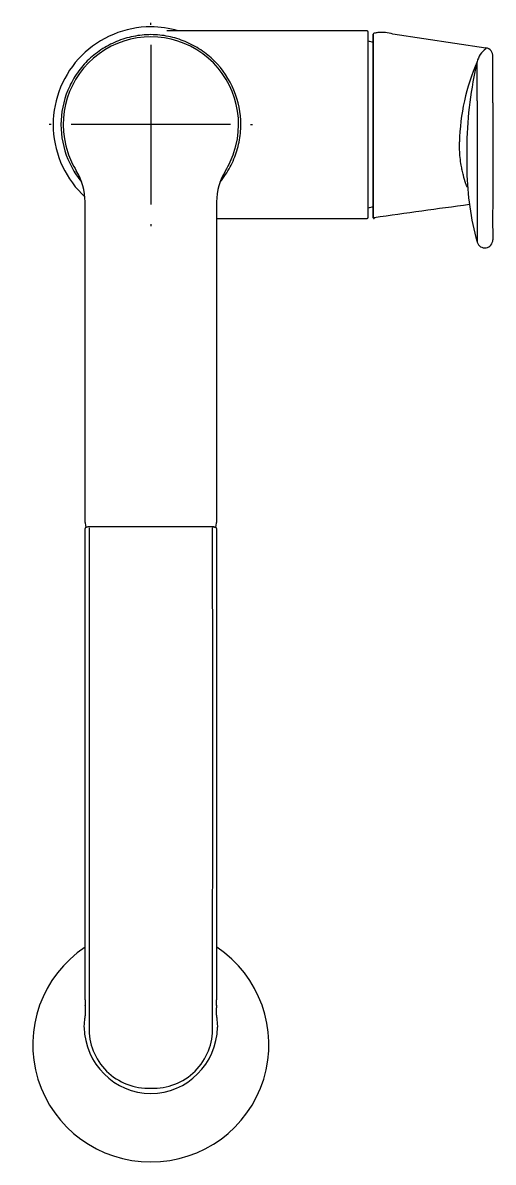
# Model space of a CAD drawing. Header units: millimetres. Extents: x 1617 to 5774, y 11446 to 13973.
# Drawn here: x 4331.4 to 4449.3, y 13022.7 to 13308.1 of the extents above; entities that cross this region are included whole.
import ezdxf
from ezdxf.lldxf.tags import DXFTag

# ---------------------------------------------------------------- set-up
doc = ezdxf.new("R2010")
doc.units = ezdxf.units.MM
doc.layers.get('0').update_dxf_attribs({"color": 250})
tags = doc.linetypes.add('CENTER2', pattern=[28.575, 19.05, -3.175, 3.175, -3.175]).pattern_tags.tags
tags[10:11] = [DXFTag(74, 4), DXFTag(75, 0), DXFTag(340, '0'), DXFTag(46, 0.0), DXFTag(50, 0.0), DXFTag(44, 0.0), DXFTag(45, 0.0)]
tags[8:9] = [DXFTag(74, 4), DXFTag(75, 0), DXFTag(340, '0'), DXFTag(46, 0.0), DXFTag(50, 0.0), DXFTag(44, 0.0), DXFTag(45, 0.0)]
tags[6:7] = [DXFTag(74, 4), DXFTag(75, 0), DXFTag(340, '0'), DXFTag(46, 0.0), DXFTag(50, 0.0), DXFTag(44, 0.0), DXFTag(45, 0.0)]
tags[4:5] = [DXFTag(74, 4), DXFTag(75, 0), DXFTag(340, '0'), DXFTag(46, 0.0), DXFTag(50, 0.0), DXFTag(44, 0.0), DXFTag(45, 0.0)]

# ---------------------------------------------------------------- blocks, each defined once
blk = doc.blocks.new('12')
at = {"linetype": 'CENTER2'}
for p, q in [((4363.54, 13307.65), (4363.54, 13308.13)), ((4363.54, 13302.65), (4363.54, 13262.65)), ((4338.54, 13282.65), (4338.06, 13282.65)), ((4383.54, 13282.65), (4343.54, 13282.65)), ((4388.54, 13282.65), (4389.02, 13282.65)), ((4363.54, 13257.65), (4363.54, 13257.17))]:
    blk.add_line(p, q, dxfattribs=at)
at = {"linetype": 'Continuous'}
for p, q in [((4417.74, 13306.11), (4369.36, 13306.11)), ((4418.04, 13259.42), (4418.04, 13305.81)), ((4419.28, 13305.29), (4419.28, 13303.82)), ((4447.52, 13301.77), (4424.2, 13305.31)), ((4445.32, 13288.61), (4445.32, 13298.35)), ((4449.23, 13288.04), (4449.23, 13299.64)), ((4442.73, 13277.93), (4442.73, 13271.02)), ((4442.73, 13277.15), (4442.73, 13274.08)), ((4442.74, 13270.89), (4442.74, 13270.46)), ((4347.06, 13182.95), (4347.06, 13263.28)), ((4380.02, 13263.28), (4380.02, 13182.95)), ((4380.02, 13259.12), (4417.74, 13259.12)), ((4419.28, 13260.9), (4419.28, 13259.42)), ((4347.07, 13063.39), (4347.07, 13181.46)), ((4363.54, 13181.86), (4363.54, 13181.85)), ((4365.04, 13181.87), (4365.04, 13181.86)), ((4348.06, 13063.51), (4348.07, 13058.51)), ((4379.01, 13058.51), (4379.01, 13063.51)), ((4346.82, 13056.49), (4346.99, 13058.55)), ((4348.07, 13058.51), (4348.07, 13056.6)), ((4379.01, 13056.6), (4379.01, 13058.51)), ((4380.08, 13058.55), (4380.26, 13056.49))]:
    blk.add_line(p, q, dxfattribs=at)
for centre, radius, start, end in [((4363.54, 13282.65), 21.98, 341.3637, 198.6363), ((4417.74, 13305.81), 0.3, 359.9667, 89.1746), ((4419.51, 13305.29), 0.226, 96.0339, 179.3508), ((4421.6, 13296.36), 9.38, 97.3448, 102.5922), ((4412.54, 13282.62), 21.6, 71.7909, 75.1973), ((4450.37, 13297.27), 5.17, 123.4414, 167.9662), ((4447.21, 13299.87), 2.03, 353.8845, 81.7108), ((4493.82, 13277.09), 52.96, 156.326, 178.6947), ((4538.76, 13276.15), 96.05, 166.6337, 178.936), ((4364.03, 13282.85), 22.51, 198.7093, 211.5919), ((4363.04, 13282.85), 22.51, 328.4098, 341.2907), ((4332.22, 13263.28), 14.84, 359.995, 31.5995), ((4394.86, 13263.28), 14.84, 148.4016, 180.0057), ((4504.98, 13271.19), 62.24, 180.152, 180.6698), ((4511.52, 13271.95), 68.79, 180.7752, 195.7831), ((4412.54, 13282.62), 21.6, 284.8009, 288.2039), ((4880.26, 10005.04), 3286.71, 97.63865, 98.0586), ((4579.76, 13259.08), 130.58, 178.3773, 181.7047), ((4417.74, 13259.42), 0.3, 271.09, 0.0694), ((4419.48, 13259.28), 0.197, 177.0992, 279.5992), ((10451.62, 13282.18), 6032.16, 180.217399, 180.219329), ((4415.96, 13269.87), 11.21, 288.7291, 289.8383), ((4447.23, 13253.74), 2, 196.904, 1.5283), ((4348.06, 13182.95), 1, 180, 188.2947), ((4363.58, 4939.64), 8242.21, 90.00025, 90.107845), ((-55333.53, 13125.45), 59712.57, 359.9405665, 0.0538599), ((4379.02, 13182.95), 1, 351.7053, 0), ((4363.29, 13052.15), 29.33, 123.6412, 270.4905), ((4363.79, 13052.15), 29.33, 269.503, 56.3555), ((4363.49, 13054.94), 17.86, 156.6396, 157.0297), ((4365.9, 13062.89), 18.81, 178.4032, 182.8325), ((4360.87, 13062.91), 19.12, 357.1245, 1.5093), ((4363.76, 13056.83), 16.94, 181.1594, 269.2393), ((4362.84, 13056.03), 14.78, 177.7857, 272.7007), ((4364.21, 13056.05), 14.81, 267.3936, 2.12), ((4363.33, 13056.82), 16.93, 270.7214, 358.8801)]:
    blk.add_arc(centre, radius, start, end, dxfattribs=at)
for centre, major_axis, ratio, start_param, end_param in [((4419.53, 13305.32), (0.043, -0.195), 0.840266, 2.708132, 3.145608), ((4347.37, 13181.46), (-0.298, -0.036), 0.992436, 4.591629, 6.162425), ((4363.54, 13180.23), (13.5, 0), 0.121869, 1.434918, 1.706674), ((4363.54, 13060.05), (-999.56, 0), 0.121869, 4.696907, 4.712391), ((4348.08, 13063.39), (1, 0.001), 0.121066, 2.96159, 3.145722)]:
    blk.add_ellipse(centre, major_axis=major_axis, ratio=ratio, start_param=start_param, end_param=end_param, dxfattribs=at)
for points, degree, knots in [([(4363.54, 13307.12), (4357.14, 13307.12), (4344.34, 13301.82), (4336.39, 13282.62), (4341.82, 13269.5), (4346.68, 13264.84), (4346.91, 13264.62)], 3, [0, 0, 0, 0, 0.25, 0.5, 0.75, 0.7625691, 0.7625691, 0.7625691, 0.7625691]), ([(4380.84, 13268.17), (4381.36, 13268.79), (4381.84, 13269.44), (4383.09, 13271.33), (4383.79, 13272.65), (4384.92, 13275.38), (4385.35, 13276.79), (4385.93, 13279.67), (4386.09, 13281.17), (4386.08, 13288.5), (4383.63, 13294.4), (4378.45, 13299.59), (4377.29, 13300.53), (4374.83, 13302.16), (4373.53, 13302.85), (4370.8, 13303.98), (4369.38, 13304.42), (4366.5, 13305.01), (4365.04, 13305.16), (4362.07, 13305.16), (4360.6, 13305.01), (4357.72, 13304.43), (4356.3, 13303.99), (4353.56, 13302.86), (4352.27, 13302.17), (4349.81, 13300.55), (4348.64, 13299.6), (4346.57, 13297.53), (4345.64, 13296.39), (4344.01, 13293.93), (4343.31, 13292.61), (4341.62, 13288.54), (4340.99, 13285.59), (4340.99, 13282.62)], 3, [0.3891095, 0.3891095, 0.3891095, 0.3891095, 0.40625, 0.40625, 0.4375, 0.4375, 0.46875, 0.46875, 0.5, 0.5, 0.625, 0.625, 0.65625, 0.65625, 0.6875, 0.6875, 0.71875, 0.71875, 0.75, 0.75, 0.78125, 0.78125, 0.8125, 0.8125, 0.84375, 0.84375, 0.875, 0.875, 0.90625, 0.90625, 0.9375, 0.9375, 1, 1, 1, 1]), ([(4369.36, 13306.11), (4369.01, 13306.11), (4368.57, 13306.12), (4368.08, 13306.13), (4367.81, 13306.14), (4367.63, 13306.14), (4367.56, 13306.14), (4367.55, 13306.13), (4367.55, 13306.13)], 3, [0, 0, 0, 0, 0.01109904, 0.01618592, 0.02108627, 0.02587547, 0.03062362, 0.03284387, 0.03284387, 0.03284387, 0.03284387]), ([(4419.28, 13259.28), (4419.28, 13259.28), (4419.28, 13259.31), (4419.28, 13259.47), (4419.28, 13259.72), (4419.28, 13260.5), (4419.28, 13261.02), (4419.28, 13262.31), (4419.28, 13263.09), (4419.28, 13264.84), (4419.28, 13265.82), (4419.28, 13267.99), (4419.28, 13269.18), (4419.28, 13272.91), (4419.28, 13275.71), (4419.28, 13281.44), (4419.28, 13284.44), (4419.28, 13288.72), (4419.28, 13290.14), (4419.28, 13292.85), (4419.28, 13294.14), (4419.28, 13296.59), (4419.28, 13297.75), (4419.28, 13299.86), (4419.28, 13300.81), (4419.28, 13302.51), (4419.28, 13303.25), (4419.28, 13304.46), (4419.28, 13304.94), (4419.28, 13305.29)], 3, [0.036168, 0.036168, 0.036168, 0.036168, 0.0625, 0.0625, 0.125, 0.125, 0.1875, 0.1875, 0.25, 0.25, 0.3125, 0.3125, 0.375, 0.375, 0.5, 0.5, 0.625, 0.625, 0.6875, 0.6875, 0.75, 0.75, 0.8125, 0.8125, 0.875, 0.875, 0.9375, 0.9375, 1, 1, 1, 1]), ([(4419.28, 13303.82), (4419.28, 13303.48), (4419.28, 13303.03), (4419.28, 13301.88), (4419.28, 13301.19), (4419.28, 13299.6), (4419.28, 13298.7), (4419.28, 13296.74), (4419.28, 13295.65), (4419.28, 13293.36), (4419.28, 13292.16), (4419.28, 13289.63), (4419.28, 13288.3), (4419.28, 13285.64), (4419.28, 13284.29), (4419.28, 13281.55), (4419.28, 13280.17), (4419.28, 13276.16), (4419.28, 13273.55), (4419.28, 13270.07), (4419.28, 13268.97), (4419.28, 13266.94), (4419.28, 13266.02), (4419.28, 13264.38), (4419.28, 13263.65), (4419.28, 13262.44), (4419.28, 13261.96), (4419.28, 13261.22), (4419.28, 13260.98), (4419.28, 13260.75), (4419.28, 13260.76), (4419.28, 13260.9)], 3, [0, 0, 0, 0, 0.0625, 0.0625, 0.125, 0.125, 0.1875, 0.1875, 0.25, 0.25, 0.3125, 0.3125, 0.375, 0.375, 0.4375, 0.4375, 0.5, 0.5, 0.625, 0.625, 0.6875, 0.6875, 0.75, 0.75, 0.8125, 0.8125, 0.875, 0.875, 0.9375, 0.9375, 1, 1, 1, 1]), ([(4445.32, 13288.61), (4445.32, 13288.21), (4445.32, 13286.48), (4445.32, 13281.53), (4445.32, 13274.99), (4445.32, 13267.84), (4445.32, 13261.17), (4445.32, 13256.01), (4445.32, 13253.79), (4445.32, 13253.31), (4445.32, 13253.24)], 3, [0, 0, 0, 0, 0.125, 0.25, 0.375, 0.5, 0.625, 0.75, 0.875, 0.913706, 0.913706, 0.913706, 0.913706]), ([(4449.23, 13288.04), (4449.23, 13287.75), (4449.24, 13287.13), (4449.24, 13286.51), (4449.24, 13285.6), (4449.24, 13284.68), (4449.24, 13283.5), (4449.24, 13282.32), (4449.24, 13280.93), (4449.24, 13279.54), (4449.24, 13277.98), (4449.24, 13276.42), (4449.24, 13274.76), (4449.24, 13273.11), (4449.24, 13271.4), (4449.24, 13269.69), (4449.24, 13268.02), (4449.24, 13266.35), (4449.24, 13264.76), (4449.24, 13263.76), (4449.24, 13262.83)], 2, [0, 0, 0, 0.0625, 0.0625, 0.125, 0.125, 0.1875, 0.1875, 0.25, 0.25, 0.3125, 0.3125, 0.375, 0.375, 0.4375, 0.4375, 0.5, 0.5, 0.5625, 0.5625, 0.6015634, 0.6015634, 0.6015634]), ([(4340.99, 13282.62), (4340.99, 13279.64), (4341.61, 13276.71), (4343.32, 13272.6), (4344.01, 13271.3), (4345.24, 13269.44), (4345.69, 13268.83), (4346.17, 13268.25)], 3, [0, 0, 0, 0, 0.0625, 0.0625, 0.09375, 0.09375, 0.1096413, 0.1096413, 0.1096413, 0.1096413]), ([(4442.89, 13266.85), (4442.88, 13266.86), (4442.75, 13267.17), (4442.39, 13268.11), (4441.94, 13269.54), (4441.56, 13271.15), (4441.28, 13272.62), (4441.05, 13274.33), (4440.89, 13276.29), (4440.88, 13277.63), (4440.87, 13278.29)], 3, [0.4331083, 0.4331083, 0.4331083, 0.4331083, 0.437037, 0.4994401, 0.6228296, 0.6875396, 0.7489543, 0.8356764, 0.9191003, 1, 1, 1, 1]), ([(4345.64, 13269.52), (4345.64, 13269.52), (4345.64, 13269.51), (4345.68, 13269.44), (4345.76, 13269.29), (4345.8, 13269.21), (4345.81, 13269.18)], 3, [0.5396633, 0.5396633, 0.5396633, 0.5396633, 0.5569542, 0.6141732, 0.6792465, 0.7263275, 0.7263275, 0.7263275, 0.7263275]), ([(4449.24, 13255.16), (4449.24, 13254.51), (4449.24, 13254.15), (4449.24, 13253.83), (4449.24, 13253.76)], 2, [0.814416, 0.814416, 0.814416, 0.875, 0.875, 0.9286659, 0.9286659, 0.9286659]), ([(4347.07, 13182.8), (4347.08, 13182.76), (4347.11, 13182.56), (4347.16, 13182.2), (4347.25, 13181.86), (4347.28, 13181.75)], 3, [0, 0, 0, 0, 0.0342782, 0.1970226, 0.281591, 0.281591, 0.281591, 0.281591]), ([(4348.06, 13181.85), (4347.93, 13181.85), (4347.72, 13181.84), (4347.42, 13181.79), (4347.23, 13181.7), (4347.12, 13181.59), (4347.1, 13181.52), (4347.09, 13181.49)], 3, [0, 0, 0, 0, 0.28382, 0.537626, 0.777576, 0.892339, 1, 1, 1, 1]), ([(4348.06, 13181.59), (4348.06, 13160.83), (4348.06, 13126.95), (4348.06, 13087.59), (4348.06, 13068.99), (4348.06, 13063.51)], 3, [0, 0, 0, 0, 0.527469, 0.860802, 1, 1, 1, 1]), ([(4379.02, 13181.85), (4379.15, 13181.85), (4379.28, 13181.84), (4379.41, 13181.83), (4379.51, 13181.82), (4379.6, 13181.81), (4379.66, 13181.79), (4379.71, 13181.78), (4379.7, 13181.76)], 2, [0, 0, 0, 0.25, 0.25, 0.5, 0.5, 0.75, 0.75, 1, 1, 1]), ([(4379.99, 13181.49), (4379.98, 13181.5), (4379.98, 13181.52), (4379.97, 13181.57), (4379.91, 13181.67), (4379.75, 13181.76), (4379.51, 13181.81), (4379.25, 13181.84), (4379.11, 13181.85), (4379.02, 13181.85)], 3, [0, 0, 0, 0, 0.028571, 0.060771, 0.138746, 0.353061, 0.639736, 0.809458, 1, 1, 1, 1]), ([(4379.8, 13181.74), (4379.83, 13181.86), (4379.91, 13182.19), (4379.97, 13182.55), (4380, 13182.75), (4380.01, 13182.8)], 3, [0.7117471, 0.7117471, 0.7117471, 0.7117471, 0.7972198, 0.9563604, 1, 1, 1, 1]), ([(4380, 13181.46), (4380.01, 13156.48), (4380.01, 13117.12), (4380, 13077.76), (4380, 13063.39)], 3, [0, 0, 0, 0, 0.634853, 1, 1, 1, 1]), ([(4346.99, 13058.55), (4347.01, 13058.63), (4347.03, 13058.79), (4347.07, 13059.02), (4347.1, 13059.26), (4347.12, 13059.49), (4347.14, 13059.83), (4347.15, 13060.31), (4347.15, 13060.77), (4347.14, 13061.18), (4347.13, 13061.5), (4347.12, 13061.75), (4347.11, 13061.88)], 3, [0.0000526, 0.0000526, 0.0000526, 0.0000526, 0.0482347, 0.0964859, 0.1447896, 0.1931941, 0.2417453, 0.3548876, 0.4860536, 0.5342464, 0.6104768, 0.6893841, 0.6893841, 0.6893841, 0.6893841]), ([(4379.96, 13061.86), (4379.96, 13061.73), (4379.95, 13061.4), (4379.93, 13060.86), (4379.93, 13060.27), (4379.94, 13059.69), (4379.99, 13059.13), (4380.05, 13058.74), (4380.08, 13058.55)], 3, [0.3142202, 0.3142202, 0.3142202, 0.3142202, 0.3971642, 0.5222059, 0.6519263, 0.7641451, 0.8819406, 0.999936, 0.999936, 0.999936, 0.999936])]:
    blk.add_open_spline(points, degree=degree, knots=knots, dxfattribs=at)
for points in [[(4370.37, 13306.12), (4368.15, 13306.77), (4365.85, 13307.12), (4363.54, 13307.12)], [(4424.2, 13305.31), (4422.97, 13305.71), (4421.7, 13305.83), (4420.4, 13305.66)], [(4447.52, 13301.87), (4447.52, 13301.87), (4447.52, 13301.78), (4447.52, 13301.59)], [(4419.28, 13259.42), (4419.28, 13259.35), (4419.28, 13259.31), (4419.28, 13259.29)], [(4445.32, 13253.23), (4445.32, 13253.18), (4445.32, 13253.16), (4445.32, 13253.16)], [(4380, 13181.46), (4380.01, 13181.47), (4380, 13181.48), (4379.99, 13181.49)], [(4347.11, 13061.88), (4347.11, 13061.91), (4347.11, 13061.95), (4347.11, 13061.98)], [(4379.97, 13062.01), (4379.97, 13061.96), (4379.97, 13061.91), (4379.96, 13061.86)]]:
    blk.add_open_spline(points, degree=3, dxfattribs=at)

msp = doc.modelspace()

# ---------------------------------------------------------------- block references
msp.add_blockref('12', (0, 0))

doc.saveas('drawing.dxf')
